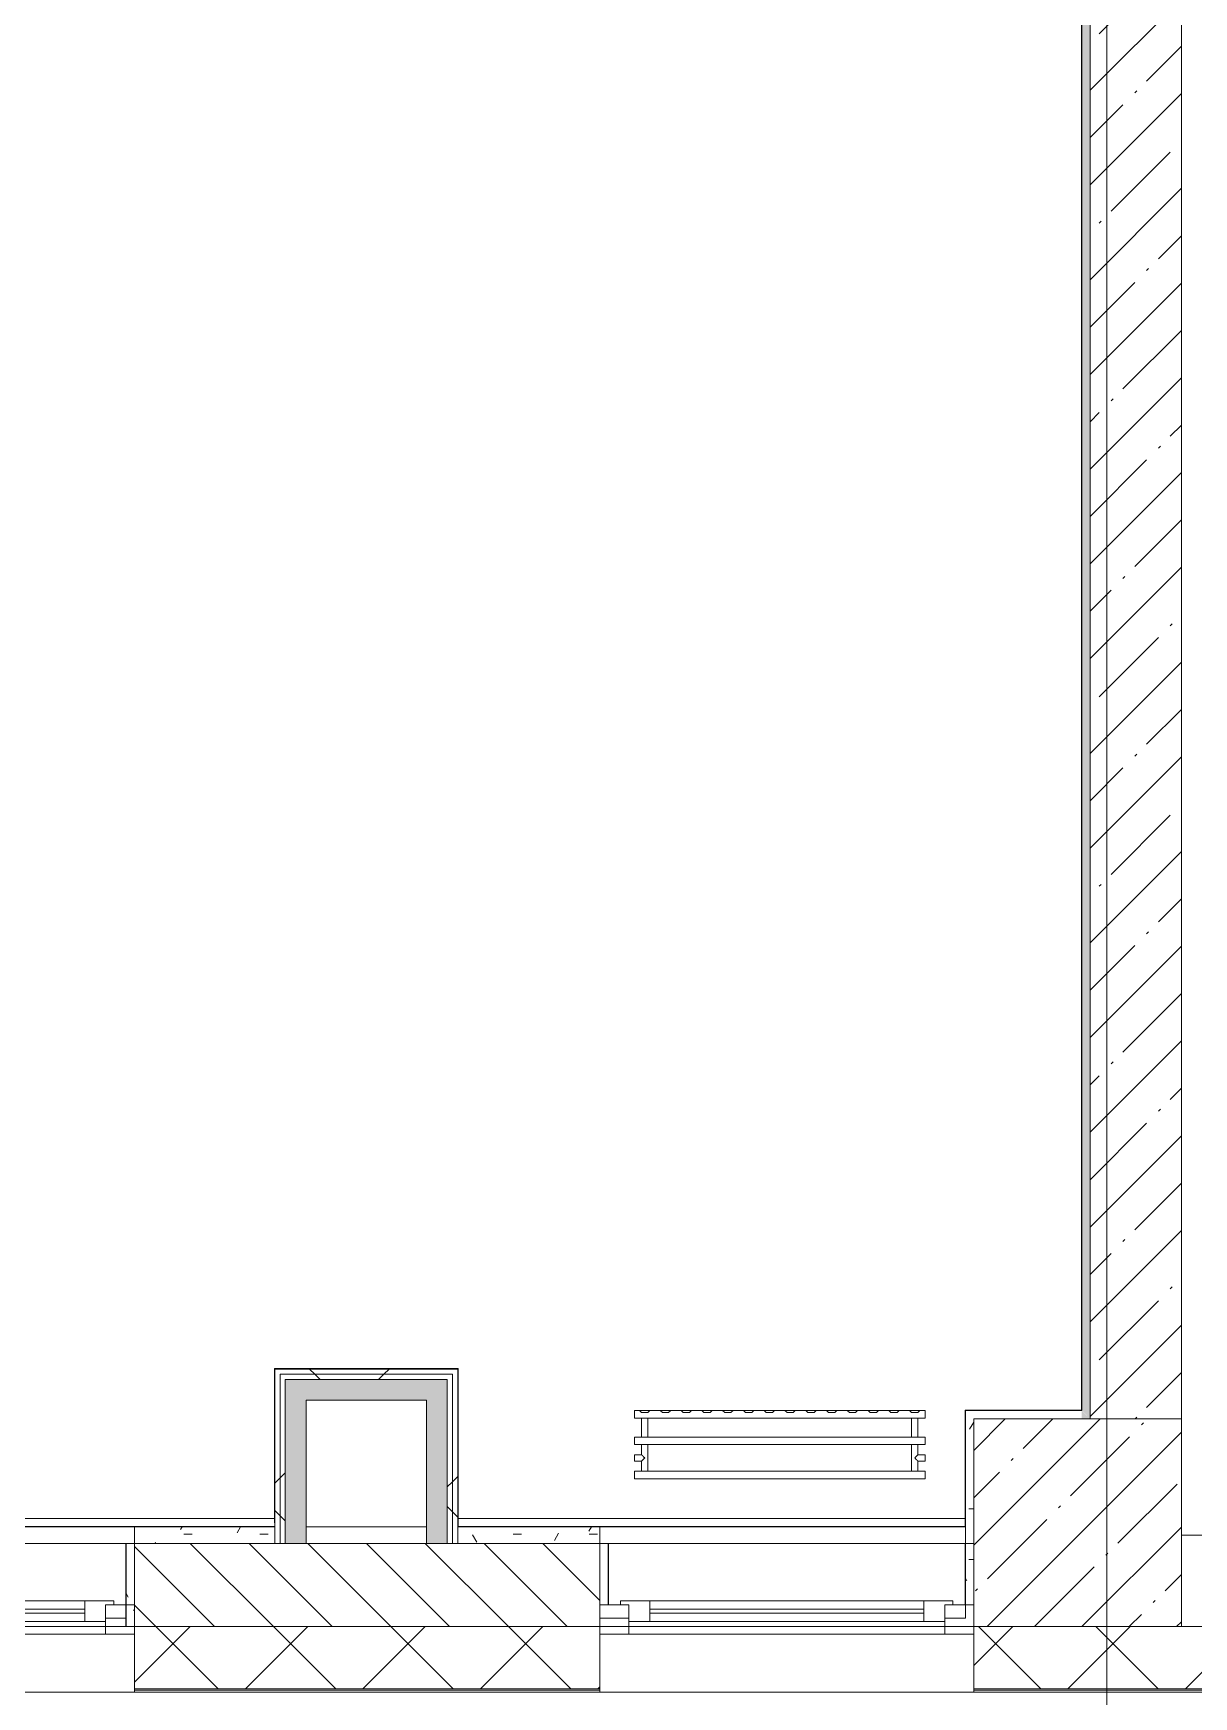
# Model space of a CAD drawing. Header units: millimetres. Extents: x -249154 to 415037, y -45458 to 354837.
# Drawn here: x 35791 to 38584, y -405 to 3600 of the extents above; entities that cross this region are included whole.
import ezdxf

# ---------------------------------------------------------------- set-up
doc = ezdxf.new("R2010")
doc.units = ezdxf.units.MM
for name, color, linetype, lineweight in [('A-FLOR', 7, 'Continuous', 9), ('A-GLAZ', 7, 'Continuous', 9), ('A-GLAZ-1', 7, 'Continuous', 5), ('A-WALL', 7, 'Continuous', 5), ('I-WALL', 7, 'Continuous', 5), ('S-COLS', 7, 'Continuous', 9), ('S-COLS-1', 7, 'Continuous', 5), ('Оси', 7, 'Continuous', 9)]:
    doc.layers.add(name, color=color, linetype=linetype, lineweight=lineweight)
for name, color, linetype, lineweight, true_color in [('A-WALL-1', 9, 'Continuous', 5, 0x808080), ('A-WALL-FNSH-1', 9, 'Continuous', 5, 0x808080), ('M-EQPM-1', 7, 'Continuous', 9, 0xb2b2b2)]:
    doc.layers.add(name, color=color, linetype=linetype, lineweight=lineweight, true_color=true_color)
pattern_1 = [(0, (64.7, -136.06), (243.84, 60.96), [20.117, -162.763, 20.117, -162.763, -975.36]), (0, (64.7, -136.06), (243.84, 60.96), [-365.76, 20.117, -345.643, 20.117, -162.763, -426.72]), (0, (64.7, -136.06), (243.84, 60.96), [-914.4, 20.117, -101.803, 20.117, -284.683]), (120, (156.14, -105.58), (-174.71291, 180.69163), [20.117, -162.763, 20.117, -162.763, -975.36]), (120, (156.14, -105.58), (-174.71291, 180.69163), [-365.76, 20.117, -345.643, 20.117, -162.763, -426.72]), (120, (156.14, -105.58), (-174.71291, 180.69163), [-914.4, 20.117, -101.803, 20.117, -284.683]), (240, (186.62, 16.34), (-69.12709, -241.65163), [20.117, -162.763, 20.117, -162.763, -975.36]), (240, (186.62, 16.34), (-69.12709, -241.65163), [-365.76, 20.117, -345.643, 20.117, -162.763, -426.72]), (240, (186.62, 16.34), (-69.12709, -241.65163), [-914.4, 20.117, -101.803, 20.117, -284.683])]
pattern_2 = [(45, (64.7, -136.06), (-212.132, 212.132), []), (135, (64.7, -136.06), (-212.132, -212.132), [])]

# ---------------------------------------------------------------- blocks, each defined once
blk = doc.blocks.new('120_Окно_СКБ_2Ст - 120_Окно_СКБ_2Ст 2100х2500 _мал створка справа_-V53-Объем проектирования 1 этажа')
at = {"layer": 'A-GLAZ'}
for p, q in [((-1050, -127), (-1050, -57)), ((-1050, -57), (-980, -57)), ((-980, -57), (-980, -127)), ((150, -127), (150, -57)), ((150, -57), (220, -57)), ((220, -57), (220, -127)), ((980, -127), (980, -57)), ((980, -57), (1050, -57)), ((1050, -57), (1050, -127)), ((150, -87), (-980, -87)), ((-980, -87), (-980, -127)), ((-930, -137), (-930, -87)), ((100, -137), (100, -87)), ((150, -127), (150, -87)), ((980, -87), (220, -87)), ((220, -87), (220, -127)), ((270, -137), (270, -87)), ((930, -137), (930, -87)), ((980, -127), (980, -87)), ((-980, -127), (-1050, -127)), ((-980, -127), (-1000, -127)), ((-1000, -127), (-1000, -137)), ((-1000, -137), (170, -137)), ((170, -137), (-1000, -137)), ((220, -127), (150, -127)), ((170, -127), (150, -127)), ((170, -137), (170, -127)), ((220, -127), (200, -127)), ((200, -127), (200, -137)), ((200, -137), (1000, -137)), ((1000, -137), (200, -137)), ((1050, -127), (980, -127)), ((1000, -127), (980, -127)), ((1000, -137), (1000, -127))]:
    blk.add_line(p, q, dxfattribs=at)
at = {"layer": 'A-GLAZ-1'}
for p, q in [((1050, -57), (-1050, -57)), ((-930, -107), (100, -107)), ((100, -117), (-930, -117)), ((270, -107), (930, -107)), ((930, -117), (270, -117)), ((-1030, -127), (-1000, -127)), ((170.7, -127), (200, -127)), ((1000, -127), (1030, -127))]:
    blk.add_line(p, q, dxfattribs=at)
blk = doc.blocks.new('BSC_Колонна _Прямоугольная - 500х500-V96-Объем проектирования 1 этажа')
at = {"layer": 'S-COLS-1'}
h = blk.add_hatch(dxfattribs=at)
h.set_pattern_fill('FP_112', color=256, style=0, pattern_type=2)
h.set_pattern_definition([(45, (-38240, -150), (-114.04925, 114.04925), []), (45, (-38125.95, -150), (-114.04925, 114.04925), [201.613, -40.323, 6.706, -33.617])])
h.paths.add_polyline_path([(-250, -250), (250, -250), (250, 250), (-250, 250), (-250, -230.5)])
for p, q in [((250, 250), (-250, 250)), ((-250, 250), (-250, -250)), ((250, -250), (250, 250)), ((-250, -250), (250, -250))]:
    blk.add_line(p, q, dxfattribs=at)
blk = doc.blocks.new('120_Окно_СКБ_1Ст - 120_Окно_СКБ_1Ст 900х2500_h_-V152-Объем проектирования 1 этажа')
at = {"layer": 'A-GLAZ'}
for p, q in [((-450, -127), (-450, -57)), ((-450, -57), (-380, -57)), ((-380, -57), (-380, -127)), ((380, -127), (380, -57)), ((380, -57), (450, -57)), ((450, -57), (450, -127)), ((380, -87), (-380, -87)), ((-380, -87), (-380, -127)), ((-330, -137), (-330, -87)), ((330, -137), (330, -87)), ((380, -127), (380, -87)), ((-380, -127), (-450, -127)), ((-380, -127), (-400, -127)), ((-400, -127), (-400, -137)), ((-400, -137), (400, -137)), ((400, -137), (-400, -137)), ((450, -127), (380, -127)), ((400, -127), (380, -127)), ((400, -137), (400, -127))]:
    blk.add_line(p, q, dxfattribs=at)
at = {"layer": 'A-GLAZ-1'}
for p, q in [((450, -57), (-450, -57)), ((-330, -107), (330, -107)), ((330, -117), (-330, -117)), ((-430, -127), (-400, -127)), ((400, -127), (430, -127))]:
    blk.add_line(p, q, dxfattribs=at)
blk = doc.blocks.new('radiator_prado_classic_z_tip_30_po exemplyaru - Classic Z Тип 30-500-V225-Объем проектирования 1 этажа')
at = {"layer": 'M-EQPM-1'}
for p, q in [((0, 228), (0, 210)), ((700, 228), (0, 228)), ((0, 210), (0, 228)), ((0, 228), (12.5, 228)), ((0, 210), (700, 210)), ((17.8, 210), (0, 210)), ((12.5, 228), (37.5, 228)), ((37.5, 228), (12.5, 228)), ((12.5, 228), (37.5, 228)), ((12.5, 228), (17.5, 223)), ((12.5, 228), (17.5, 223)), ((32.5, 223), (17.5, 223)), ((17.5, 223), (32.5, 223)), ((17.5, 210), (17.5, 164)), ((17.5, 210), (17.5, 164)), ((17.8, 210), (17.5, 210)), ((17.5, 210), (17.8, 210)), ((17.8, 210), (17.5, 210)), ((17.5, 210), (32.5, 210)), ((32.2, 210), (17.8, 210)), ((17.8, 210), (30.3, 210)), ((30.3, 210), (17.8, 210)), ((30.3, 210), (32.2, 210)), ((32.2, 210), (30.3, 210)), ((32.5, 210), (32.2, 210)), ((32.2, 210), (32.5, 210)), ((32.5, 210), (32.2, 210)), ((667.8, 210), (32.2, 210)), ((32.5, 223), (37.5, 228)), ((37.5, 228), (32.5, 223)), ((32.5, 164), (32.5, 210)), ((32.5, 164), (32.5, 210)), ((37.5, 228), (62.5, 228)), ((62.5, 228), (87.5, 228)), ((87.5, 228), (62.5, 228)), ((62.5, 228), (87.5, 228)), ((62.5, 228), (67.5, 223)), ((62.5, 228), (67.5, 223)), ((82.5, 223), (67.5, 223)), ((67.5, 223), (82.5, 223)), ((82.5, 223), (87.5, 228)), ((87.5, 228), (82.5, 223)), ((87.5, 228), (112.5, 228)), ((112.5, 228), (137.5, 228)), ((137.5, 228), (112.5, 228)), ((112.5, 228), (137.5, 228)), ((112.5, 228), (117.5, 223)), ((112.5, 228), (117.5, 223)), ((132.5, 223), (117.5, 223)), ((117.5, 223), (132.5, 223)), ((132.5, 223), (137.5, 228)), ((137.5, 228), (132.5, 223)), ((137.5, 228), (162.5, 228)), ((162.5, 228), (187.5, 228)), ((187.5, 228), (162.5, 228)), ((162.5, 228), (187.5, 228)), ((162.5, 228), (167.5, 223)), ((162.5, 228), (167.5, 223)), ((182.5, 223), (167.5, 223)), ((167.5, 223), (182.5, 223)), ((182.5, 223), (187.5, 228)), ((187.5, 228), (182.5, 223)), ((187.5, 228), (212.5, 228)), ((212.5, 228), (237.5, 228)), ((237.5, 228), (212.5, 228)), ((212.5, 228), (237.5, 228)), ((212.5, 228), (217.5, 223)), ((212.5, 228), (217.5, 223)), ((232.5, 223), (217.5, 223)), ((217.5, 223), (232.5, 223)), ((232.5, 223), (237.5, 228)), ((237.5, 228), (232.5, 223)), ((237.5, 228), (262.5, 228)), ((262.5, 228), (287.5, 228)), ((287.5, 228), (262.5, 228)), ((262.5, 228), (287.5, 228)), ((262.5, 228), (267.5, 223)), ((262.5, 228), (267.5, 223)), ((282.5, 223), (267.5, 223)), ((267.5, 223), (282.5, 223)), ((282.5, 223), (287.5, 228)), ((287.5, 228), (282.5, 223)), ((287.5, 228), (312.5, 228)), ((312.5, 228), (337.5, 228)), ((337.5, 228), (312.5, 228)), ((312.5, 228), (337.5, 228)), ((312.5, 228), (317.5, 223)), ((312.5, 228), (317.5, 223)), ((332.5, 223), (317.5, 223)), ((317.5, 223), (332.5, 223)), ((332.5, 223), (337.5, 228)), ((337.5, 228), (332.5, 223)), ((337.5, 228), (362.5, 228)), ((362.5, 228), (387.5, 228)), ((387.5, 228), (362.5, 228)), ((362.5, 228), (387.5, 228)), ((362.5, 228), (367.5, 223)), ((362.5, 228), (367.5, 223)), ((382.5, 223), (367.5, 223)), ((367.5, 223), (382.5, 223)), ((382.5, 223), (387.5, 228)), ((387.5, 228), (382.5, 223)), ((387.5, 228), (412.5, 228)), ((412.5, 228), (437.5, 228)), ((437.5, 228), (412.5, 228)), ((412.5, 228), (437.5, 228)), ((412.5, 228), (417.5, 223)), ((412.5, 228), (417.5, 223)), ((432.5, 223), (417.5, 223)), ((417.5, 223), (432.5, 223)), ((432.5, 223), (437.5, 228)), ((437.5, 228), (432.5, 223)), ((437.5, 228), (462.5, 228)), ((462.5, 228), (487.5, 228)), ((487.5, 228), (462.5, 228)), ((462.5, 228), (487.5, 228)), ((462.5, 228), (467.5, 223)), ((462.5, 228), (467.5, 223)), ((482.5, 223), (467.5, 223)), ((467.5, 223), (482.5, 223)), ((482.5, 223), (487.5, 228)), ((487.5, 228), (482.5, 223)), ((487.5, 228), (512.5, 228)), ((512.5, 228), (537.5, 228)), ((537.5, 228), (512.5, 228)), ((512.5, 228), (537.5, 228)), ((512.5, 228), (517.5, 223)), ((512.5, 228), (517.5, 223)), ((532.5, 223), (517.5, 223)), ((517.5, 223), (532.5, 223)), ((532.5, 223), (537.5, 228)), ((537.5, 228), (532.5, 223)), ((537.5, 228), (562.5, 228)), ((562.5, 228), (587.5, 228)), ((587.5, 228), (562.5, 228)), ((562.5, 228), (587.5, 228)), ((562.5, 228), (567.5, 223)), ((562.5, 228), (567.5, 223)), ((582.5, 223), (567.5, 223)), ((567.5, 223), (582.5, 223)), ((582.5, 223), (587.5, 228)), ((587.5, 228), (582.5, 223)), ((587.5, 228), (612.5, 228)), ((612.5, 228), (637.5, 228)), ((637.5, 228), (612.5, 228)), ((612.5, 228), (637.5, 228)), ((612.5, 228), (617.5, 223)), ((617.5, 223), (612.5, 228)), ((632.5, 223), (617.5, 223)), ((617.5, 223), (632.5, 223)), ((632.5, 223), (637.5, 228)), ((637.5, 228), (632.5, 223)), ((637.5, 228), (662.5, 228)), ((662.5, 228), (687.5, 228)), ((687.5, 228), (662.5, 228)), ((662.5, 228), (687.5, 228)), ((662.5, 228), (667.5, 223)), ((662.5, 228), (667.5, 223)), ((682.5, 223), (667.5, 223)), ((667.5, 223), (682.5, 223)), ((667.5, 210), (667.5, 164)), ((667.5, 210), (667.5, 164)), ((667.8, 210), (667.5, 210)), ((667.5, 210), (682.5, 210)), ((667.8, 210), (667.5, 210)), ((667.5, 210), (667.8, 210)), ((668.5, 210), (667.8, 210)), ((682.2, 210), (667.8, 210)), ((667.8, 210), (682.2, 210)), ((669.7, 210), (668.5, 210)), ((671.2, 210), (669.7, 210)), ((673.1, 210), (671.2, 210)), ((682.2, 210), (673.1, 210)), ((682.5, 210), (682.2, 210)), ((682.5, 210), (682.2, 210)), ((682.2, 210), (682.5, 210)), ((700, 210), (682.2, 210)), ((682.5, 223), (687.5, 228)), ((687.5, 228), (682.5, 223)), ((682.5, 164), (682.5, 210)), ((682.5, 164), (682.5, 210)), ((687.5, 228), (700, 228)), ((700, 210), (700, 228)), ((700, 228), (700, 210)), ((700, 164), (0, 164)), ((0, 164), (0, 146)), ((0, 146), (0, 164)), ((0, 164), (17.8, 164)), ((17.8, 164), (17.5, 164)), ((17.5, 164), (17.8, 164)), ((17.8, 164), (17.5, 164)), ((17.5, 164), (32.5, 164)), ((32.2, 164), (17.8, 164)), ((17.8, 164), (19.7, 164)), ((19.7, 164), (17.8, 164)), ((19.7, 164), (32.2, 164)), ((21.3, 164), (19.7, 164)), ((23.1, 164), (21.3, 164)), ((32.2, 164), (23.1, 164)), ((32.5, 164), (32.2, 164)), ((32.2, 164), (32.5, 164)), ((32.5, 164), (32.2, 164)), ((32.2, 164), (667.8, 164)), ((667.8, 164), (667.5, 164)), ((667.5, 164), (682.5, 164)), ((667.8, 164), (667.5, 164)), ((667.5, 164), (667.8, 164)), ((671.2, 164), (667.8, 164)), ((682.2, 164), (667.8, 164)), ((667.8, 164), (669.7, 164)), ((669.7, 164), (673.1, 164)), ((675, 164), (671.2, 164)), ((673.1, 164), (682.2, 164)), ((678.7, 164), (675, 164)), ((682.2, 164), (678.7, 164)), ((682.5, 164), (682.2, 164)), ((682.5, 164), (682.2, 164)), ((682.2, 164), (682.5, 164)), ((682.2, 164), (700, 164)), ((700, 146), (700, 164)), ((700, 164), (700, 146)), ((0, 146), (700, 146)), ((18.5, 146), (0, 146)), ((17.5, 121.5), (0, 121.5)), ((17.5, 121.5), (0, 121.5)), ((0, 121.5), (0, 120.5)), ((0, 106.5), (0, 121.5)), ((0, 120.5), (0, 107.5)), ((0, 120.5), (0, 119.3)), ((0, 114), (0, 120.5)), ((0, 120.5), (0, 120.5)), ((17.5, 146), (17.5, 121.5)), ((17.5, 146), (17.5, 121.5)), ((17.5, 146), (18.5, 146)), ((18.5, 146), (17.5, 146)), ((17.5, 146), (18.5, 146)), ((32.5, 146), (17.5, 146)), ((18.5, 146), (32.2, 146)), ((31.5, 146), (18.5, 146)), ((18.5, 146), (26.9, 146)), ((26.9, 146), (30.3, 146)), ((30.3, 146), (32.2, 146)), ((32.2, 146), (31.5, 146)), ((32.2, 146), (32.5, 146)), ((32.5, 146), (32.2, 146)), ((32.2, 146), (32.5, 146)), ((667.8, 146), (32.2, 146)), ((32.5, 82), (32.5, 146)), ((32.5, 82), (32.5, 146)), ((667.5, 146), (667.5, 82)), ((667.5, 146), (667.5, 82)), ((667.5, 146), (667.8, 146)), ((682.5, 146), (667.5, 146)), ((667.5, 146), (667.8, 146)), ((667.8, 146), (667.5, 146)), ((667.8, 146), (680.3, 146)), ((667.8, 146), (681.5, 146)), ((669.7, 146), (667.8, 146)), ((673.1, 146), (669.7, 146)), ((675, 146), (673.1, 146)), ((678.7, 146), (675, 146)), ((680.3, 146), (678.7, 146)), ((680.3, 146), (681.5, 146)), ((681.5, 146), (680.3, 146)), ((681.5, 146), (682.5, 146)), ((681.5, 146), (682.5, 146)), ((682.5, 146), (681.5, 146)), ((700, 146), (681.5, 146)), ((682.5, 121.5), (682.5, 146)), ((682.5, 121.5), (682.5, 146)), ((700, 121.5), (682.5, 121.5)), ((700, 121.5), (682.5, 121.5)), ((700, 121.5), (700, 106.5)), ((700, 120.5), (700, 121.5)), ((700, 121.5), (700, 120.5)), ((700, 120.5), (700, 121.5)), ((700, 107.5), (700, 120.5)), ((700, 120.5), (700, 107.5)), ((700, 107.5), (700, 120.5)), ((0, 119.3), (0, 117.8)), ((0, 117.8), (0, 114)), ((0, 114), (0, 110.3)), ((0, 107.5), (0, 114)), ((0, 110.3), (0, 108.7)), ((0, 108.7), (0, 107.5)), ((0, 107.5), (0, 106.5)), ((0, 107.5), (0, 107.5)), ((0, 106.5), (17.5, 106.5)), ((0, 106.5), (17.5, 106.5)), ((700, 82), (0, 82)), ((0, 82), (0, 64)), ((0, 64), (0, 82)), ((0, 82), (18.5, 82)), ((17.5, 106.5), (17.5, 82)), ((17.5, 106.5), (17.5, 82)), ((18.5, 82), (17.5, 82)), ((17.5, 82), (18.5, 82)), ((18.5, 82), (17.5, 82)), ((17.5, 82), (32.5, 82)), ((32.2, 82), (18.5, 82)), ((18.5, 82), (19.7, 82)), ((19.7, 82), (18.5, 82)), ((19.7, 82), (32.2, 82)), ((32.2, 82), (19.7, 82)), ((32.5, 82), (32.2, 82)), ((32.2, 82), (32.5, 82)), ((32.5, 82), (32.2, 82)), ((32.2, 82), (667.8, 82)), ((667.8, 82), (667.5, 82)), ((667.5, 82), (682.5, 82)), ((667.8, 82), (667.5, 82)), ((667.5, 82), (667.8, 82)), ((681.5, 82), (667.8, 82)), ((681.5, 82), (667.8, 82)), ((667.8, 82), (681.5, 82)), ((682.5, 82), (681.5, 82)), ((682.5, 82), (681.5, 82)), ((681.5, 82), (682.5, 82)), ((681.5, 82), (700, 82)), ((682.5, 82), (682.5, 106.5)), ((682.5, 106.5), (700, 106.5)), ((682.5, 82), (682.5, 106.5)), ((682.5, 106.5), (700, 106.5)), ((700, 106.5), (700, 107.5)), ((700, 107.5), (700, 106.5)), ((700, 106.5), (700, 107.5)), ((700, 64), (700, 82)), ((700, 82), (700, 64)), ((700, 64), (0, 64)), ((0, 64), (700, 64))]:
    blk.add_line(p, q, dxfattribs=at)
for points, knots in [([(18.5, 120.5), (18.4, 120.6), (18.3, 120.7), (18.1, 120.9), (17.9, 121.1), (17.8, 121.2), (17.7, 121.3), (17.5, 121.5), (17.5, 121.5), (17.5, 121.5)], [0.7142857, 0.7142857, 0.7142857, 0.7142857, 0.75, 0.7857143, 0.8214286, 0.8571429, 0.8928571, 0.9285714, 1, 1, 1, 1]), ([(17.5, 121.5), (17.5, 121.5), (17.5, 121.5), (17.7, 121.3), (17.8, 121.2), (17.9, 121.1), (18.1, 120.9), (18.3, 120.7), (18.4, 120.6), (18.5, 120.5)], [0, 0, 0, 0, 0.0714286, 0.1071429, 0.1428571, 0.1785714, 0.2142857, 0.25, 0.2857143, 0.2857143, 0.2857143, 0.2857143]), ([(17.5, 121.5), (17.5, 121.5), (17.5, 121.5), (17.7, 121.3), (17.8, 121.2), (17.9, 121.1), (18.1, 120.9), (18.3, 120.7), (18.4, 120.6), (18.5, 120.5)], [0, 0, 0, 0, 0.0714286, 0.1071429, 0.1428571, 0.1785714, 0.2142857, 0.25, 0.2857143, 0.2857143, 0.2857143, 0.2857143]), ([(25, 114), (24.5, 114.5), (23.6, 115.4), (22.4, 116.6), (21.6, 117.4), (21.1, 117.9), (20.8, 118.2), (20.5, 118.5), (20.2, 118.8), (19.8, 119.1), (19.6, 119.4), (19.3, 119.7), (19, 120), (18.7, 120.3), (18.5, 120.5), (18.3, 120.7), (18.1, 120.9), (17.9, 121.1), (17.8, 121.2), (17.7, 121.3), (17.5, 121.5), (17.5, 121.5), (17.5, 121.5)], [0, 0, 0, 0, 0.142857, 0.285714, 0.357143, 0.392857, 0.428571, 0.464286, 0.5, 0.535714, 0.571429, 0.607143, 0.642857, 0.678571, 0.714286, 0.75, 0.785714, 0.821429, 0.857143, 0.892857, 0.928571, 1, 1, 1, 1]), ([(675, 114), (675.5, 114.5), (676.4, 115.4), (677.6, 116.6), (678.4, 117.4), (678.9, 117.9), (679.2, 118.2), (679.5, 118.5), (679.8, 118.8), (680.1, 119.2), (680.4, 119.4), (680.7, 119.7), (681, 120), (681.3, 120.3), (681.5, 120.5), (681.7, 120.7), (681.9, 120.9), (682.1, 121.1), (682.2, 121.2), (682.3, 121.3), (682.5, 121.5), (682.5, 121.5), (682.5, 121.5)], [0, 0, 0, 0, 0.142857, 0.285714, 0.357143, 0.392857, 0.428571, 0.464286, 0.5, 0.535714, 0.571429, 0.607143, 0.642857, 0.678571, 0.714286, 0.75, 0.785714, 0.821429, 0.857143, 0.892857, 0.928571, 1, 1, 1, 1]), ([(682.5, 121.5), (682.5, 121.5), (682.5, 121.5), (682.3, 121.3), (682.2, 121.2), (682.1, 121.1), (681.9, 120.9), (681.7, 120.7), (681.6, 120.6), (681.5, 120.5)], [0, 0, 0, 0, 0.0714286, 0.1071429, 0.1428571, 0.1785714, 0.2142857, 0.25, 0.2857143, 0.2857143, 0.2857143, 0.2857143]), ([(682.5, 121.5), (682.5, 121.5), (682.5, 121.5), (682.3, 121.3), (682.2, 121.2), (682.1, 121.1), (681.9, 120.9), (681.7, 120.7), (681.6, 120.6), (681.5, 120.5)], [0, 0, 0, 0, 0.0714286, 0.1071429, 0.1428571, 0.1785714, 0.2142857, 0.25, 0.2857143, 0.2857143, 0.2857143, 0.2857143]), ([(681.5, 120.5), (681.6, 120.6), (681.7, 120.7), (681.9, 120.9), (682.1, 121.1), (682.2, 121.2), (682.3, 121.3), (682.5, 121.5), (682.5, 121.5), (682.5, 121.5)], [0.7142857, 0.7142857, 0.7142857, 0.7142857, 0.75, 0.7857143, 0.8214286, 0.8571429, 0.8928571, 0.9285714, 1, 1, 1, 1]), ([(17.5, 106.5), (17.5, 106.5), (17.5, 106.5), (17.7, 106.7), (17.8, 106.8), (17.9, 106.9), (18.1, 107.1), (18.3, 107.3), (18.5, 107.5), (18.7, 107.7), (19, 108), (19.3, 108.3), (19.6, 108.6), (19.8, 108.9), (20.3, 109.3), (20.7, 109.7), (21.1, 110.1), (21.6, 110.6), (22.4, 111.4), (23.6, 112.6), (24.5, 113.5), (25, 114)], [0, 0, 0, 0, 0.071429, 0.107143, 0.142857, 0.178571, 0.214286, 0.25, 0.285714, 0.321429, 0.357143, 0.392857, 0.428571, 0.464286, 0.5, 0.571429, 0.607143, 0.642857, 0.714286, 0.857143, 1, 1, 1, 1]), ([(17.5, 106.5), (17.5, 106.5), (17.5, 106.5), (17.7, 106.7), (17.8, 106.8), (17.9, 106.9), (18.1, 107.1), (18.3, 107.3), (18.4, 107.4), (18.5, 107.5)], [0, 0, 0, 0, 0.0714286, 0.1071429, 0.1428571, 0.1785714, 0.2142857, 0.25, 0.2857143, 0.2857143, 0.2857143, 0.2857143]), ([(18.5, 107.5), (18.4, 107.4), (18.3, 107.3), (18.1, 107.1), (17.9, 106.9), (17.8, 106.8), (17.7, 106.7), (17.5, 106.5), (17.5, 106.5), (17.5, 106.5)], [0.7142857, 0.7142857, 0.7142857, 0.7142857, 0.75, 0.7857143, 0.8214286, 0.8571429, 0.8928571, 0.9285714, 1, 1, 1, 1]), ([(18.5, 107.5), (18.4, 107.4), (18.3, 107.3), (18.1, 107.1), (17.9, 106.9), (17.8, 106.8), (17.7, 106.7), (17.5, 106.5), (17.5, 106.5), (17.5, 106.5)], [0.7142857, 0.7142857, 0.7142857, 0.7142857, 0.75, 0.7857143, 0.8214286, 0.8571429, 0.8928571, 0.9285714, 1, 1, 1, 1]), ([(22.1, 116.9), (21.9, 117.1), (21.6, 117.4), (21.1, 117.9), (20.8, 118.2), (20.5, 118.5), (20.2, 118.8), (19.9, 119.2), (19.7, 119.3), (19.6, 119.4)], [0.2857143, 0.2857143, 0.2857143, 0.2857143, 0.3571429, 0.3928571, 0.4285714, 0.4642857, 0.5, 0.5357143, 0.5714286, 0.5714286, 0.5714286, 0.5714286]), ([(19.6, 119.4), (19.7, 119.3), (19.9, 119.2), (20.3, 118.7), (20.7, 118.3), (21.1, 117.9), (21.6, 117.4), (21.9, 117.1), (22.1, 116.9)], [0.4285714, 0.4285714, 0.4285714, 0.4285714, 0.4642857, 0.5, 0.5714286, 0.6071429, 0.6428571, 0.7142857, 0.7142857, 0.7142857, 0.7142857]), ([(19.6, 119.4), (19.7, 119.3), (19.8, 119.1), (20.3, 118.7), (20.7, 118.3), (21.1, 117.9), (21.6, 117.4), (21.9, 117.1), (22.1, 116.9)], [0.4285714, 0.4285714, 0.4285714, 0.4285714, 0.4642857, 0.5, 0.5714286, 0.6071429, 0.6428571, 0.7142857, 0.7142857, 0.7142857, 0.7142857]), ([(19.6, 108.6), (19.7, 108.7), (19.9, 108.8), (20.3, 109.3), (20.7, 109.7), (21.1, 110.1), (21.6, 110.6), (21.9, 110.9), (22.1, 111.1)], [0.4285714, 0.4285714, 0.4285714, 0.4285714, 0.4642857, 0.5, 0.5714286, 0.6071429, 0.6428571, 0.7142857, 0.7142857, 0.7142857, 0.7142857]), ([(22.1, 111.1), (21.9, 110.9), (21.6, 110.6), (21.1, 110.1), (20.8, 109.8), (20.5, 109.5), (20.2, 109.2), (19.9, 108.8), (19.7, 108.7), (19.6, 108.6)], [0.2857143, 0.2857143, 0.2857143, 0.2857143, 0.3571429, 0.3928571, 0.4285714, 0.4642857, 0.5, 0.5357143, 0.5714286, 0.5714286, 0.5714286, 0.5714286]), ([(22.1, 111.1), (21.9, 110.9), (21.6, 110.6), (21.1, 110.1), (20.8, 109.8), (20.5, 109.5), (20.2, 109.2), (19.8, 108.9), (19.7, 108.7), (19.6, 108.6)], [0.2857143, 0.2857143, 0.2857143, 0.2857143, 0.3571429, 0.3928571, 0.4285714, 0.4642857, 0.5, 0.5357143, 0.5714286, 0.5714286, 0.5714286, 0.5714286]), ([(682.5, 106.5), (682.5, 106.5), (682.5, 106.5), (682.3, 106.7), (682.2, 106.8), (682.1, 106.9), (681.9, 107.1), (681.7, 107.3), (681.5, 107.5), (681.3, 107.7), (681, 108), (680.7, 108.3), (680.4, 108.6), (680.1, 108.8), (679.7, 109.3), (679.3, 109.7), (678.9, 110.1), (678.4, 110.6), (677.6, 111.4), (676.4, 112.6), (675.5, 113.5), (675, 114)], [0, 0, 0, 0, 0.071429, 0.107143, 0.142857, 0.178571, 0.214286, 0.25, 0.285714, 0.321429, 0.357143, 0.392857, 0.428571, 0.464286, 0.5, 0.571429, 0.607143, 0.642857, 0.714286, 0.857143, 1, 1, 1, 1]), ([(677.9, 116.9), (678.1, 117.1), (678.4, 117.4), (678.9, 117.9), (679.2, 118.2), (679.5, 118.5), (679.8, 118.8), (680.1, 119.2), (680.3, 119.3), (680.4, 119.4)], [0.2857143, 0.2857143, 0.2857143, 0.2857143, 0.3571429, 0.3928571, 0.4285714, 0.4642857, 0.5, 0.5357143, 0.5714286, 0.5714286, 0.5714286, 0.5714286]), ([(679.2, 118.2), (679.1, 118.1), (678.9, 117.9), (678.4, 117.4), (678.1, 117.1), (677.9, 116.9)], [0.5714286, 0.5714286, 0.5714286, 0.5714286, 0.6071429, 0.6428571, 0.7142857, 0.7142857, 0.7142857, 0.7142857]), ([(679.2, 118.2), (679.1, 118.1), (678.9, 117.9), (678.4, 117.4), (678.1, 117.1), (677.9, 116.9)], [0.5714286, 0.5714286, 0.5714286, 0.5714286, 0.6071429, 0.6428571, 0.7142857, 0.7142857, 0.7142857, 0.7142857]), ([(677.9, 111.1), (678.1, 110.9), (678.4, 110.6), (678.9, 110.1), (679.2, 109.8), (679.5, 109.5), (679.8, 109.2), (680.1, 108.8), (680.3, 108.7), (680.4, 108.6)], [0.2857143, 0.2857143, 0.2857143, 0.2857143, 0.3571429, 0.3928571, 0.4285714, 0.4642857, 0.5, 0.5357143, 0.5714286, 0.5714286, 0.5714286, 0.5714286]), ([(677.9, 111.1), (678.1, 110.9), (678.4, 110.6), (678.9, 110.1), (679.2, 109.8), (679.5, 109.5), (679.8, 109.2), (680.1, 108.8), (680.3, 108.7), (680.4, 108.6)], [0.2857143, 0.2857143, 0.2857143, 0.2857143, 0.3571429, 0.3928571, 0.4285714, 0.4642857, 0.5, 0.5357143, 0.5714286, 0.5714286, 0.5714286, 0.5714286]), ([(680.4, 108.6), (680.3, 108.7), (680.1, 108.8), (679.7, 109.3), (679.3, 109.7), (678.9, 110.1), (678.4, 110.6), (678.1, 110.9), (677.9, 111.1)], [0.4285714, 0.4285714, 0.4285714, 0.4285714, 0.4642857, 0.5, 0.5714286, 0.6071429, 0.6428571, 0.7142857, 0.7142857, 0.7142857, 0.7142857]), ([(680.4, 119.4), (680.3, 119.3), (680.1, 119.2), (679.7, 118.7), (679.4, 118.4), (679.2, 118.2)], [0.4285714, 0.4285714, 0.4285714, 0.4285714, 0.4642857, 0.5, 0.5714286, 0.5714286, 0.5714286, 0.5714286]), ([(680.4, 119.4), (680.3, 119.3), (680.1, 119.2), (679.7, 118.7), (679.4, 118.4), (679.2, 118.2)], [0.4285714, 0.4285714, 0.4285714, 0.4285714, 0.4642857, 0.5, 0.5714286, 0.5714286, 0.5714286, 0.5714286]), ([(681.5, 107.5), (681.6, 107.4), (681.7, 107.3), (681.9, 107.1), (682.1, 106.9), (682.2, 106.8), (682.3, 106.7), (682.5, 106.5), (682.5, 106.5), (682.5, 106.5)], [0.7142857, 0.7142857, 0.7142857, 0.7142857, 0.75, 0.7857143, 0.8214286, 0.8571429, 0.8928571, 0.9285714, 1, 1, 1, 1]), ([(681.5, 107.5), (681.6, 107.4), (681.7, 107.3), (681.9, 107.1), (682.1, 106.9), (682.2, 106.8), (682.3, 106.7), (682.5, 106.5), (682.5, 106.5), (682.5, 106.5)], [0.7142857, 0.7142857, 0.7142857, 0.7142857, 0.75, 0.7857143, 0.8214286, 0.8571429, 0.8928571, 0.9285714, 1, 1, 1, 1]), ([(682.5, 106.5), (682.5, 106.5), (682.5, 106.5), (682.3, 106.7), (682.2, 106.8), (682.1, 106.9), (681.9, 107.1), (681.7, 107.3), (681.6, 107.4), (681.5, 107.5)], [0, 0, 0, 0, 0.0714286, 0.1071429, 0.1428571, 0.1785714, 0.2142857, 0.25, 0.2857143, 0.2857143, 0.2857143, 0.2857143])]:
    blk.add_open_spline(points, degree=3, knots=knots, dxfattribs=at)
for points in [[(19.6, 119.4), (19.5, 119.5), (19.3, 119.7), (19, 120), (18.7, 120.3), (18.6, 120.4), (18.5, 120.5)], [(18.5, 120.5), (18.6, 120.4), (18.7, 120.3), (19, 120), (19.3, 119.7), (19.5, 119.5), (19.6, 119.4)], [(18.5, 120.5), (18.6, 120.4), (18.7, 120.3), (19, 120), (19.3, 119.7), (19.5, 119.5), (19.6, 119.4)], [(681.5, 120.5), (681.4, 120.4), (681.3, 120.3), (681, 120), (680.7, 119.7), (680.5, 119.5), (680.4, 119.4)], [(681.5, 120.5), (681.4, 120.4), (681.3, 120.3), (681, 120), (680.7, 119.7), (680.5, 119.5), (680.4, 119.4)], [(680.4, 119.4), (680.5, 119.5), (680.7, 119.7), (681, 120), (681.3, 120.3), (681.4, 120.4), (681.5, 120.5)], [(18.5, 107.5), (18.6, 107.6), (18.7, 107.7), (19, 108), (19.3, 108.3), (19.5, 108.5), (19.6, 108.6)], [(19.6, 108.6), (19.5, 108.5), (19.3, 108.3), (19, 108), (18.7, 107.7), (18.6, 107.6), (18.5, 107.5)], [(19.6, 108.6), (19.5, 108.5), (19.3, 108.3), (19, 108), (18.7, 107.7), (18.6, 107.6), (18.5, 107.5)], [(25, 114), (24.5, 114.5), (23.6, 115.4), (22.6, 116.4), (22.1, 116.9)], [(22.1, 116.9), (22.6, 116.4), (23.6, 115.4), (24.5, 114.5), (25, 114)], [(22.1, 116.9), (22.6, 116.4), (23.6, 115.4), (24.5, 114.5), (25, 114)], [(22.1, 111.1), (22.6, 111.6), (23.6, 112.6), (24.5, 113.5), (25, 114)], [(25, 114), (24.5, 113.5), (23.6, 112.6), (22.6, 111.6), (22.1, 111.1)], [(25, 114), (24.5, 113.5), (23.6, 112.6), (22.6, 111.6), (22.1, 111.1)], [(677.9, 116.9), (677.4, 116.4), (676.4, 115.4), (675.5, 114.5), (675, 114)], [(677.9, 116.9), (677.4, 116.4), (676.4, 115.4), (675.5, 114.5), (675, 114)], [(675, 114), (675.5, 114.5), (676.4, 115.4), (677.4, 116.4), (677.9, 116.9)], [(675, 114), (675.5, 113.5), (676.4, 112.6), (677.4, 111.6), (677.9, 111.1)], [(675, 114), (675.5, 113.5), (676.4, 112.6), (677.4, 111.6), (677.9, 111.1)], [(677.9, 111.1), (677.4, 111.6), (676.4, 112.6), (675.5, 113.5), (675, 114)], [(680.4, 108.6), (680.5, 108.5), (680.7, 108.3), (681, 108), (681.3, 107.7), (681.4, 107.6), (681.5, 107.5)], [(680.4, 108.6), (680.5, 108.5), (680.7, 108.3), (681, 108), (681.3, 107.7), (681.4, 107.6), (681.5, 107.5)], [(681.5, 107.5), (681.4, 107.6), (681.3, 107.7), (681, 108), (680.7, 108.3), (680.5, 108.5), (680.4, 108.6)]]:
    blk.add_open_spline(points, degree=3, dxfattribs=at)

msp = doc.modelspace()

# ---------------------------------------------------------------- hatches: boundary and pattern name
at = {"layer": 'A-WALL'}
h = msp.add_hatch(dxfattribs=at)
h.set_pattern_fill('FP_2', color=256, style=0, pattern_type=2)
h.set_pattern_definition([(135, (64.7, -136.06), (-70.71068, -70.71068), [])])
h.paths.add_polyline_path([(33934.7, -236.1), (33934.7, -36.1), (33674.7, -36.1), (33674.7, -236.1)])
h.paths.add_polyline_path([(36034.7, -236.1), (37154.7, -236.1), (37154.7, -36.1), (36034.7, -36.1), (36034.7, -216.1)])
h = msp.add_hatch(dxfattribs=at)
h.set_pattern_fill('FP_24', color=256, style=0, pattern_type=2)
h.set_pattern_definition([(45, (64.7, -136.06), (-141.42136, 141.42136), []), (135, (64.7, -136.06), (-141.42136, -141.42136), [])])
h.paths.add_polyline_path([(75756.8, -386.1), (75764.7, -386.1), (75764.7, -236.1), (74044.7, -236.1), (74044.7, -386.1), (75544.7, -386.1)])
h.paths.add_polyline_path([(70724.7, -386.1), (70724.7, -236.1), (67124.7, -236.1), (67124.7, -386.1), (69886.1, -386.1)])
h.paths.add_polyline_path([(72300.8, -386.1), (72344.7, -386.1), (72344.7, -236.1), (71624.7, -237.9), (71624.7, -386.1), (72144.7, -386.1)])
h.paths.add_polyline_path([(65224.7, -386.1), (66224.7, -386.1), (66224.7, -236.1), (65224.7, -236.1), (65224.7, -254.1)])
h.paths.add_polyline_path([(63774.7, -386.1), (64324.7, -386.1), (64324.7, -236.1), (63774.7, -236.1), (63774.7, -257.4)])
h.paths.add_polyline_path([(60974.7, -386.1), (61674.7, -386.1), (61674.7, -236.1), (60974.7, -236.1), (60974.7, -264.3)])
h.paths.add_polyline_path([(60074.7, -386.1), (60074.7, -236.1), (59324.7, -236.1), (59324.7, -386.1)])
h.paths.add_polyline_path([(57224.7, -386.1), (57224.7, -236.1), (56474.7, -236.1), (56474.7, -386.1)])
h.paths.add_polyline_path([(53374.7, -386.1), (53374.7, -236.1), (51936.2, -236.1), (51936.2, -386.1)])
h.paths.add_polyline_path([(49836.2, -386.1), (49836.2, -236.1), (49124.7, -236.1), (49124.7, -386.1), (49255.4, -386.1)])
h.paths.add_polyline_path([(48224.7, -386.1), (48224.7, -236.1), (47474.7, -236.1), (47474.7, -386.1)])
h.paths.add_polyline_path([(44374.7, -386.1), (44374.7, -236.1), (42802.2, -236.1), (42802.2, -386.1)])
h.paths.add_polyline_path([(38940.1, -386.1), (39104.7, -386.1), (39104.7, -236.1), (38054.7, -236.1), (38054.7, -386.1)])
h.paths.add_polyline_path([(40702.2, -386.1), (40702.2, -236.1), (40004.7, -236.1), (40004.7, -386.1)])
h.paths.add_polyline_path([(36877, -386.1), (37154.7, -386.1), (37154.7, -236.1), (36034.7, -236.1), (36034.7, -386.1)])
h.paths.add_polyline_path([(33934.7, -386.1), (33934.7, -236.1), (33074.7, -236.1), (33074.7, -386.1)])
h.paths.add_polyline_path([(30274.7, -386.1), (30274.7, -236.1), (29274.4, -236.1), (29274.4, -386.1)])
h.paths.add_polyline_path([(28374.4, -386.1), (28374.4, -236.1), (27374.7, -236.1), (27374.7, -386.1)])
h.paths.add_polyline_path([(26474.7, -386.1), (26474.7, -236.1), (25499.7, -236.1), (25499.7, -386.1)])
h.paths.add_polyline_path([(22699.7, -386.1), (22699.7, -236.1), (21674.7, -236.1), (21674.7, -386.1)])
h.paths.add_polyline_path([(19424.7, -386.1), (20774.7, -386.1), (20774.7, -236.1), (19424.7, -236.1), (19424.7, -367.6)])
h.paths.add_polyline_path([(17324.7, -386.1), (17324.7, -236.1), (16574.7, -236.1), (16574.7, -386.1)])
h.paths.add_polyline_path([(14924.7, -386.1), (15674.7, -386.1), (15674.7, -236.1), (14924.7, -236.1), (14924.7, -378.8)])
h.paths.add_polyline_path([(12120.3, -386.1), (12824.7, -384.1), (12824.7, -236.1), (12074.7, -236.1), (12074.7, -386.1)])
h.paths.add_polyline_path([(7994.1, -386.1), (8324.4, -386.1), (8324.4, -236.1), (6894.7, -236.1), (6894.7, -386.1), (7724.7, -386.1)])
h.paths.add_polyline_path([(9224.4, -386.1), (9974.7, -386.1), (9974.7, -236.1), (9224.4, -236.1), (9224.4, -254.1)])
h.paths.add_polyline_path([(174.7, -386.1), (3794.7, -386.1), (3794.7, -236.1), (-195.3, -236.1), (-195.3, -386.1), (-45.3, -386.1)])
at = {"layer": 'I-WALL'}
h = msp.add_hatch(dxfattribs=at)
h.set_pattern_fill('FP_1', color=256, style=0, pattern_type=2)
h.set_pattern_definition([(45, (64.7, -136.06), (-114.04925, 114.04925), []), (45, (178.75, -136.06), (-114.04925, 114.04925), [201.612, -40.322, 6.706, -33.617])])
h.paths.add_polyline_path([(38424.3, 263.9), (38554.7, 263.9), (38554.7, 7263.9), (38334.7, 7263.9), (38334.7, 263.9), (38375.1, 263.9)])
h = msp.add_hatch(dxfattribs=at)
h.set_pattern_fill('FP_191', color=256, style=0, pattern_type=2)
h.set_pattern_definition(pattern_1)
h.paths.add_polyline_path([(38334.7, 263.9), (38334.7, 6913.9), (38314.7, 6913.9), (38314.7, 284.9)])
h.paths.add_polyline_path([(38334.7, 263.9), (38314.7, 283.9), (38314.7, 263.9)])
h = msp.add_hatch(dxfattribs=at)
h.set_pattern_fill('FP_192', color=256, style=0, pattern_type=2)
h.set_pattern_definition(pattern_2)
h.paths.add_polyline_path([(36384.9, -36.1), (36384.9, 383.9), (36372.4, 383.8), (36372.4, -36.1)])
h = msp.add_hatch(dxfattribs=at)
h.set_pattern_fill('FP_192', color=256, style=0, pattern_type=2)
h.set_pattern_definition(pattern_2)
h.paths.add_polyline_path([(36619.2, 371.4), (36812.4, 371.4), (36812.4, 383.9), (36384.9, 383.9), (36384.9, 371.4), (36447.4, 371.4)])
h = msp.add_hatch(dxfattribs=at)
h.set_pattern_fill('FP_192', color=256, style=0, pattern_type=2)
h.set_pattern_definition(pattern_2)
h.paths.add_polyline_path([(36384.9, -36.1), (36397.4, -36.1), (36397.4, 371.4), (36384.9, 371.4), (36384.9, -28.7)])
h = msp.add_hatch(dxfattribs=at)
h.set_pattern_fill('FP_192', color=256, style=0, pattern_type=2)
h.set_pattern_definition(pattern_2)
h.paths.add_polyline_path([(36447.4, 358.9), (36799.9, 358.9), (36799.9, 371.4), (36397.4, 371.4), (36397.4, 358.9)])
h = msp.add_hatch(dxfattribs=at)
h.set_pattern_fill('FP_192', color=256, style=0, pattern_type=2)
h.set_pattern_definition(pattern_2)
h.paths.add_polyline_path([(36812.4, -36.1), (36812.4, 371.4), (36799.9, 371.4), (36799.9, -36.1)])
for points in [[(36397.4, -36.1), (36447.4, -36.1), (36447.4, 358.9), (36397.4, 358.9), (36397.4, -21.3)], [(36619.2, 308.9), (36787.4, 308.9), (36787.4, 358.9), (36447.4, 358.9), (36447.4, 308.9)], [(36787.4, -36.1), (36787.4, 308.9), (36737.4, 308.9), (36737.4, -36.1)]]:
    msp.add_hatch(color=256, dxfattribs=at).paths.add_polyline_path(points)
h = msp.add_hatch(dxfattribs=at)
h.set_pattern_fill('FP_192', color=256, style=0, pattern_type=2)
h.set_pattern_definition(pattern_2)
h.paths.add_polyline_path([(36799.9, -36.1), (36799.9, 358.9), (36787.4, 358.9), (36787.4, -36.1)])
h = msp.add_hatch(dxfattribs=at)
h.set_pattern_fill('FP_191', color=256, style=0, pattern_type=2)
h.set_pattern_definition(pattern_1)
h.paths.add_polyline_path([(38034.7, -36.1), (38054.7, -36.1), (38054.7, 263.9), (38034.7, 263.9), (38034.7, -16.1)])
h = msp.add_hatch(dxfattribs=at)
h.set_pattern_fill('FP_191', color=256, style=0, pattern_type=2)
h.set_pattern_definition(pattern_1)
h.paths.add_polyline_path([(36372.4, -36.1), (36371.9, 3.9), (36034.7, 3.9), (36034.7, -36.1), (36361.3, -36.1)])
h.paths.add_polyline_path([(33674.7, -36.1), (33934.7, -36.1), (33934.7, 3.9), (33674.7, 3.9), (33674.7, -35.6)])
h = msp.add_hatch(dxfattribs=at)
h.set_pattern_fill('FP_191', color=256, style=0, pattern_type=2)
h.set_pattern_definition(pattern_1)
h.paths.add_polyline_path([(37154.7, -36.1), (37154.7, 3.9), (36812.4, 3.9), (36812.4, -36.1), (36877, -36.1)])
h = msp.add_hatch(dxfattribs=at)
h.set_pattern_fill('FP_191', color=256, style=0, pattern_type=2)
h.set_pattern_definition(pattern_1)
h.paths.add_polyline_path([(36034.7, -236.1), (36034.7, -36.1), (36014.7, -36.1), (36014.7, -236.1)])
h = msp.add_hatch(dxfattribs=at)
h.set_pattern_fill('FP_191', color=256, style=0, pattern_type=2)
h.set_pattern_definition(pattern_1)
h.paths.add_polyline_path([(38034.7, -184.1), (38054.7, -184.1), (38054.7, -36.1), (38034.7, -36.1), (38034.7, -143.3)])

# ---------------------------------------------------------------- linework, layer by layer
at = {"layer": 'A-FLOR'}
for p, q in [((38314.7, 6913.9), (38314.7, 284.9)), ((36812.4, 383.9), (36373.4, 383.9)), ((36813.4, 23.9), (36813.4, 383.9)), ((38314.7, 283.9), (38034.7, 283.9)), ((38034.7, 283.9), (38034.7, 23.9)), ((36372.4, 23.9), (33694.7, 23.9)), ((38034.7, 23.9), (36813.4, 23.9)), ((38604.7, -16.1), (38554.7, -16.1))]:
    msp.add_line(p, q, dxfattribs=at)
at = {"layer": 'A-WALL'}
for p, q in [((36384.9, 371.4), (36384.9, -36.1)), ((36799.9, 371.4), (36384.9, 371.4)), ((36799.9, -36.1), (36799.9, 371.4)), ((36397.4, 358.9), (36397.4, -36.1)), ((36787.4, 358.9), (36397.4, 358.9)), ((36787.4, -36.1), (36787.4, 358.9)), ((38314.7, 284.9), (38314.7, 283.9)), ((36372.4, 3.9), (36034.7, 3.9)), ((37154.7, 3.9), (36812.4, 3.9)), ((36813.4, 3.9), (37154.7, 3.9)), ((36034.7, -36.1), (36014.7, -36.1)), ((36812.4, -36.1), (37174.7, -36.1)), ((33674.7, -236.1), (38054.7, -236.1)), ((36034.7, -394.1), (33934.7, -394.1)), ((36034.7, -386.1), (37154.7, -386.1)), ((36034.7, -389.1), (37154.7, -389.1)), ((38054.7, -394.1), (37154.7, -394.1)), ((38054.7, -386.1), (39104.7, -386.1)), ((38054.7, -389.1), (39104.7, -389.1))]:
    msp.add_line(p, q, dxfattribs=at)
at = {"layer": 'A-WALL-1'}
for p, q in [((38334.7, 263.9), (38334.7, 7263.9)), ((38554.7, 263.9), (38554.7, 7263.9)), ((36373.4, 383.9), (36372.4, 383.9)), ((36447.4, -36.1), (36447.4, 308.9)), ((36447.4, 308.9), (36737.4, 308.9)), ((36737.4, 308.9), (36737.4, -36.1)), ((36034.7, -386.1), (36034.7, 3.9)), ((36372.4, 13.9), (36372.4, -36.1)), ((36812.4, -36.1), (36812.4, 3.9)), ((37154.7, 3.9), (37154.7, -386.1)), ((38034.7, 3.9), (38034.7, -36.1)), ((36014.7, -36.1), (36014.7, -236.1)), ((37154.7, -36.1), (36034.7, -36.1)), ((37174.7, -184.1), (37174.7, -36.1)), ((38034.7, -36.1), (38054.7, -36.1)), ((37154.7, -184.1), (37174.7, -184.1)), ((38034.7, -184.1), (38054.7, -184.1)), ((38054.7, -236.1), (38054.7, -386.1)), ((38604.7, -236.1), (38554.7, -236.1))]:
    msp.add_line(p, q, dxfattribs=at)
at = {"layer": 'A-WALL-FNSH-1'}
for p, q in [((38313.7, 6912.9), (38313.7, 284.9)), ((36371.4, 384.9), (36371.4, 13.9)), ((36813.4, 384.9), (36371.4, 384.9)), ((36372.4, 13.9), (36372.4, 383.9)), ((36812.4, 383.9), (36812.4, 3.9)), ((36813.4, 4.9), (36813.4, 384.9)), ((38033.7, 284.9), (38033.7, 4.9)), ((38313.7, 284.9), (38033.7, 284.9)), ((36371.9, 4.9), (36034.7, 4.9)), ((36034.7, 4.9), (36034.7, 3.9)), ((36371.4, 13.9), (36372.4, 13.9)), ((36371.9, 3.9), (36371.9, 4.9)), ((36812.4, 3.9), (36813.4, 3.9)), ((37154.7, 4.9), (36813.4, 4.9)), ((37154.7, 3.9), (37154.7, 4.9)), ((38033.7, 3.9), (38034.7, 3.9)), ((38034.7, 3.9), (38034.7, 23.9)), ((36013.7, -36.1), (36013.7, -236.1)), ((36014.7, -36.1), (36013.7, -36.1)), ((37175.7, -36.1), (37174.7, -36.1)), ((37175.7, -184.1), (37175.7, -36.1)), ((38033.7, -36.1), (38033.7, -184.1)), ((38034.7, -36.1), (38033.7, -36.1)), ((38034.7, -184.1), (38034.7, -36.1)), ((37174.7, -184.1), (37175.7, -184.1)), ((38033.7, -184.1), (38034.7, -184.1)), ((36013.7, -236.1), (36014.7, -236.1)), ((36034.7, -386.1), (36034.7, -394.1)), ((36034.7, -394.1), (37154.7, -394.1)), ((37154.7, -394.1), (37154.7, -386.1)), ((38054.7, -386.1), (38054.7, -394.1)), ((38054.7, -394.1), (39104.7, -394.1))]:
    msp.add_line(p, q, dxfattribs=at)
at = {"layer": 'I-WALL'}
for p, q in [((33934.7, 4.9), (36034.7, 4.9)), ((33934.7, 3.9), (36034.7, 3.9)), ((36447.4, 3.9), (36737.4, 3.9)), ((37154.7, 4.9), (38033.7, 4.9)), ((37154.7, 3.9), (38033.7, 3.9)), ((38033.7, 4.9), (38033.7, 3.9)), ((38033.7, 3.9), (38034.7, 3.9)), ((36014.7, -36.1), (33955.7, -36.1)), ((38033.7, -36.1), (37175.7, -36.1)), ((38034.7, -216.1), (38034.7, -184.1)), ((36014.7, -216.1), (35964.7, -216.1)), ((37224.7, -216.1), (37154.7, -216.1)), ((38034.7, -216.1), (37984.7, -216.1))]:
    msp.add_line(p, q, dxfattribs=at)
at = {"layer": 'Оси'}
msp.add_lwpolyline([(38374.7, -2042.3), (38374.7, 2957.7), (38374.7, 18641.7), (38374.7, 23641.7)], dxfattribs=at)

# ---------------------------------------------------------------- block references
at = {"layer": 'A-GLAZ', "color": 3, "rotation": 180}
for name, p in [('120_Окно_СКБ_2Ст - 120_Окно_СКБ_2Ст 2100х2500 _мал створка справа_-V53-Объем проектирования 1 этажа', (34984.7, -311.1)), ('120_Окно_СКБ_1Ст - 120_Окно_СКБ_1Ст 900х2500_h_-V152-Объем проектирования 1 этажа', (37604.7, -311.1))]:
    msp.add_blockref(name, p, dxfattribs=at)
at = {"layer": 'M-EQPM-1'}
msp.add_blockref('radiator_prado_classic_z_tip_30_po exemplyaru - Classic Z Тип 30-500-V225-Объем проектирования 1 этажа', (37237.7, 55.9), dxfattribs=at)
at = {"layer": 'S-COLS'}
msp.add_blockref('BSC_Колонна _Прямоугольная - 500х500-V96-Объем проектирования 1 этажа', (38304.7, 13.9), dxfattribs=at)

doc.saveas('drawing.dxf')
